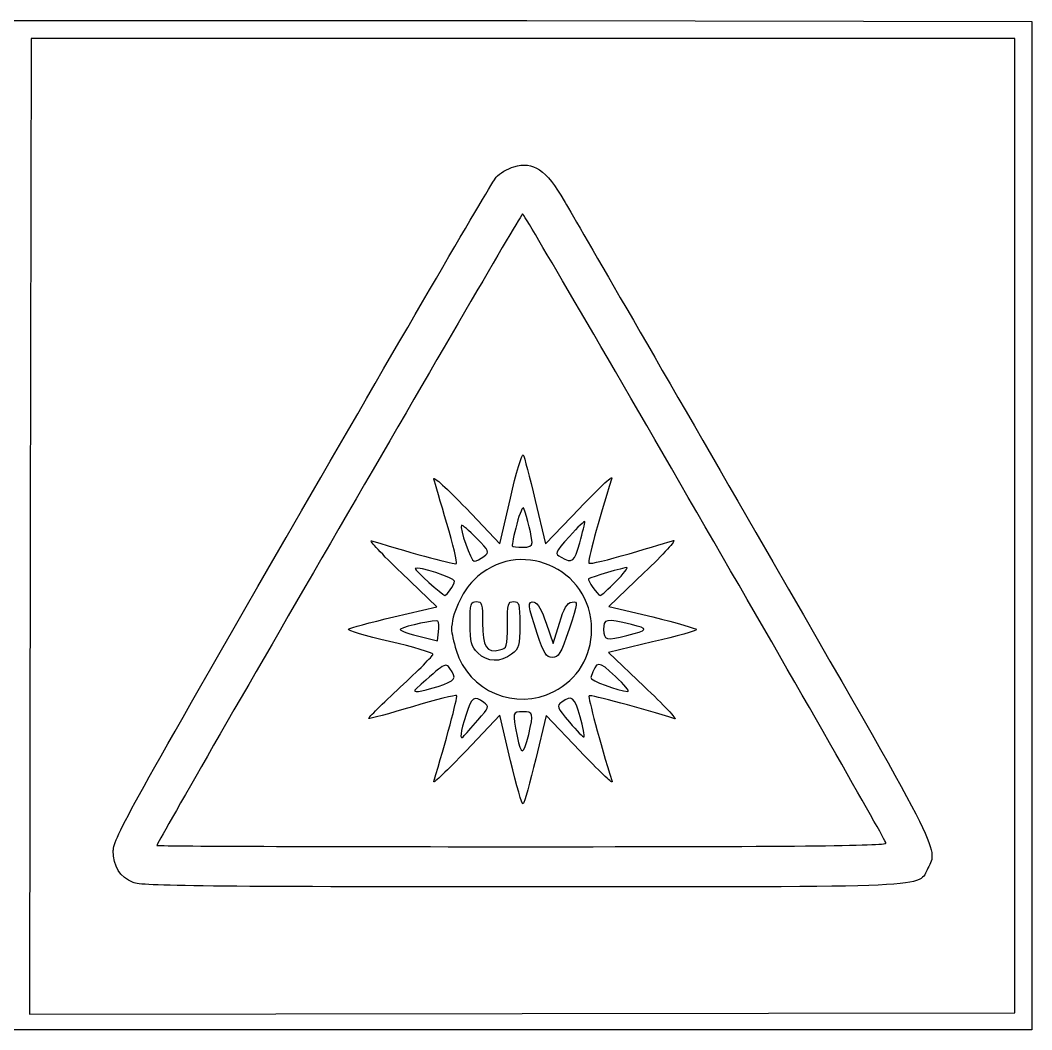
# Model space of a CAD drawing. Extents: x 11.81 to 19.34, y 118.47 to 121.92.
# Drawn here: x 15.882 to 19.344, y 118.467 to 121.923 of the extents above; entities that cross this region are included whole.
import ezdxf

# ---------------------------------------------------------------- set-up
doc = ezdxf.new("R2010")
doc.units = 0
doc.layers.add('Image', color=7, linetype='CONTINUOUS')

msp = doc.modelspace()

# ---------------------------------------------------------------- linework, layer by layer
at = {"layer": 'Image', "color": 7}
for points in [[(17.615572, 121.92126), (19.344285, 121.91846), (19.344285, 120.19253), (19.344285, 118.466599), (15.578825, 118.466599), (11.813367, 118.466599), (11.813367, 120.192529)], [(17.407585, 120.251855), (17.523458, 120.13047), (17.559438, 120.286634)], [(17.644738, 120.278124), (17.679298, 120.129899), (17.795658, 120.251569)], [(17.160018, 119.880077), (17.307261, 119.915027), (17.186572, 120.030732)], [(18.017583, 120.031633), (17.896448, 119.916226), (18.046792, 119.879716)], [(17.68229, 119.858083), (17.70561, 119.789043), (17.72702, 119.858083)], [(17.241329, 119.815474), (17.310189, 119.798414), (17.313589, 119.829274)], [(18.04629, 119.794196), (17.895442, 119.758416), (18.017079, 119.642324)], [(17.560027, 119.38755), (17.523567, 119.543173), (17.407779, 119.42179)], [(17.797096, 119.42123), (17.681826, 119.542043), (17.646056, 119.394675)]]:
    msp.add_lwpolyline(points, dxfattribs=at)
for points in [[(19.285864, 120.192645), (19.285864, 121.860281), (17.602294, 121.860281), (15.918725, 121.860281), (15.916025, 120.189956), (15.913325, 118.519633), (17.599583, 118.522333), (19.285841, 118.525033)], [(17.634096, 120.134266)], [(17.797073, 120.134097)], [(17.469016, 120.086864)], [(17.92095, 120.001477)], [(17.353832, 119.972277)], [(17.311489, 119.865624)], [(17.65103, 119.823593)], [(17.958142, 119.816224)], [(17.447818, 119.756721)], [(17.919042, 119.676467)], [(17.311928, 119.642227)], [(17.708273, 119.624442)], [(17.798229, 119.53846)], [(17.448376, 119.52647)], [(17.622097, 119.47768)], [(17.560046, 119.387561)], [(18.845055, 119.105493)], [(16.267956, 118.970458)]]:
    msp.add_lwpolyline(points, close=True, dxfattribs=at)
for points in [[(13.850113, 121.921252), (14.970324, 121.922752), (16.664781, 121.922752), (17.615572, 121.92126)], [(17.571411, 121.42102), (17.637581, 121.44084), (17.681625, 121.41112), (17.743694, 121.304879)], [(17.510521, 121.38513), (17.522321, 121.39837), (17.549721, 121.41453), (17.571411, 121.42102)], [(16.844635, 120.243246), (17.19907, 120.85804), (17.49872, 121.371887), (17.510521, 121.38513)], [(17.743694, 121.304879), (17.771974, 121.256459), (18.067198, 120.745383), (18.399748, 120.169155)], [(17.60119, 121.260145), (17.59479, 121.260145), (16.348911, 119.108981), (16.348911, 119.097923)], [(18.845055, 119.105448), (18.845055, 119.121448), (17.610426, 121.260145), (17.60119, 121.260145)], [(17.559438, 120.286634), (17.579228, 120.372524), (17.598738, 120.439095), (17.602798, 120.434572)], [(17.602798, 120.434572), (17.606898, 120.430072), (17.625728, 120.359652), (17.644738, 120.278124)], [(17.297602, 120.351997), (17.294402, 120.363677), (17.343862, 120.318617), (17.407585, 120.251855)], [(17.342132, 120.199631), (17.320872, 120.271741), (17.300842, 120.340313), (17.297602, 120.351997)], [(17.795658, 120.251569), (17.859658, 120.318489), (17.909433, 120.364958), (17.906273, 120.354835)], [(17.906273, 120.354835), (17.859633, 120.205412), (17.823133, 120.069211), (17.828333, 120.064014)], [(16.200205, 119.079858), (16.200205, 119.120768), (16.266245, 119.239983), (16.844635, 120.243246)], [(17.605596, 120.251096), (17.602096, 120.260096), (17.591546, 120.237086), (17.581256, 120.197986)], [(17.634106, 120.134256), (17.634039, 120.150786), (17.616366, 120.223266), (17.605596, 120.251096)], [(17.374932, 120.062679), (17.378132, 120.065879), (17.363372, 120.127519), (17.342132, 120.199631)], [(17.392556, 120.193587), (17.383856, 120.184887), (17.424106, 120.07054), (17.435766, 120.070854)], [(17.443116, 120.150037), (17.417476, 120.176157), (17.394726, 120.195757), (17.392556, 120.193587)], [(17.581256, 120.197986), (17.571256, 120.160016), (17.564276, 120.126546), (17.565736, 120.123626)], [(17.814283, 120.205787), (17.814017, 120.210187), (17.790333, 120.187687), (17.761623, 120.155637)], [(17.797063, 120.134097), (17.806763, 120.169067), (17.814523, 120.201327), (17.814283, 120.205787)], [(18.399748, 120.169155), (19.037879, 119.063428), (19.02473, 119.089079), (18.988919, 119.019828)], [(17.186572, 120.030732), (17.120202, 120.094372), (17.073867, 120.14399), (17.083624, 120.140999)], [(17.083624, 120.140999), (17.239184, 120.093309), (17.370314, 120.058059), (17.374932, 120.062679)], [(17.837391, 119.836265), (17.83837, 120.049656), (17.584355, 120.156294), (17.43375, 120.00569)], [(17.469006, 120.086867), (17.489016, 120.101997), (17.488126, 120.104177), (17.443116, 120.150037)], [(17.565736, 120.123626), (17.567236, 120.120726), (17.583196, 120.118326), (17.601276, 120.118326)], [(17.601276, 120.118326), (17.623446, 120.118326), (17.634136, 120.123526), (17.634096, 120.134266)], [(17.761623, 120.155637), (17.710083, 120.098097), (17.709713, 120.097187), (17.732873, 120.084317)], [(17.732873, 120.084317), (17.771853, 120.062657), (17.778673, 120.067937), (17.797073, 120.134097)], [(17.965563, 120.096404), (18.037423, 120.117834), (18.105789, 120.137994), (18.117473, 120.141204)], [(18.117473, 120.141204), (18.129153, 120.144404), (18.084203, 120.095104), (18.017583, 120.031633)], [(17.828333, 120.064014), (17.831933, 120.060414), (17.893693, 120.074984), (17.965563, 120.096404)], [(17.368281, 120.002397), (17.368613, 120.013767), (17.242669, 120.054337), (17.233987, 120.045657)], [(17.435766, 120.070854), (17.442666, 120.07104), (17.457616, 120.078254), (17.469016, 120.086864)], [(17.233987, 120.045657), (17.229787, 120.041457), (17.326597, 119.953907), (17.335582, 119.953757)], [(17.958616, 120.049277), (17.949716, 120.049277), (17.834361, 120.015607), (17.82716, 120.010917)], [(17.920956, 120.001477), (17.946756, 120.027767), (17.963706, 120.049277), (17.958616, 120.049277)], [(17.353831, 119.972267), (17.361531, 119.982487), (17.368091, 119.996047), (17.368281, 120.002397)], [(17.43375, 120.00569), (17.39287, 119.96481), (17.358, 119.887086), (17.358, 119.836838)], [(17.82716, 120.010917), (17.82166, 120.007317), (17.85883, 119.953677), (17.86685, 119.953677)], [(17.86685, 119.953677), (17.87085, 119.953677), (17.89514, 119.975187), (17.92095, 120.001477)], [(17.335582, 119.953757), (17.337782, 119.95372), (17.346072, 119.962057), (17.353832, 119.972277)], [(17.421719, 119.857598), (17.421719, 119.925348), (17.423719, 119.932428), (17.442969, 119.932428)], [(17.442969, 119.932428), (17.462149, 119.932428), (17.464219, 119.925328), (17.464219, 119.859368)], [(17.549199, 119.852958), (17.549199, 119.925338), (17.551099, 119.932418), (17.570449, 119.932418)], [(17.570449, 119.932418), (17.589779, 119.932418), (17.591699, 119.925318), (17.591699, 119.853528)], [(17.65097, 119.823601), (17.6188, 119.920191), (17.61744, 119.935182), (17.64127, 119.930563)], [(17.64127, 119.930563), (17.6524, 119.928463), (17.66761, 119.901523), (17.68229, 119.858083)], [(17.72702, 119.858083), (17.74345, 119.911083), (17.75354, 119.927903), (17.77046, 119.930453)], [(17.77046, 119.930453), (17.79183, 119.933653), (17.79153, 119.930932), (17.7602, 119.837513)], [(17.004843, 119.837827), (17.009243, 119.841827), (17.079033, 119.860857), (17.160018, 119.880077)], [(17.311519, 119.865614), (17.305819, 119.871314), (17.201413, 119.849344), (17.182909, 119.838594)], [(17.313589, 119.829274), (17.315489, 119.846244), (17.314478, 119.862594), (17.311489, 119.865624)], [(17.447799, 119.756691), (17.425049, 119.779441), (17.421719, 119.792301), (17.421719, 119.857598)], [(17.464219, 119.859368), (17.464219, 119.777448), (17.477969, 119.75562), (17.522509, 119.766798)], [(17.522509, 119.766798), (17.548039, 119.773198), (17.549199, 119.776948), (17.549199, 119.852958)], [(17.591699, 119.853528), (17.591699, 119.780948), (17.589499, 119.772878), (17.563709, 119.752621)], [(17.974072, 119.853614), (17.886002, 119.875004), (17.878472, 119.873674), (17.878472, 119.836834)], [(17.958132, 119.816234), (18.032652, 119.835774), (18.034042, 119.839044), (17.974072, 119.853614)], [(18.046792, 119.879716), (18.129482, 119.859636), (18.197136, 119.840226), (18.197136, 119.836596)], [(17.145583, 119.795827), (17.063813, 119.814917), (17.000481, 119.833807), (17.004843, 119.837827)], [(17.182909, 119.838594), (17.177109, 119.835194), (17.203449, 119.824844), (17.241329, 119.815474)], [(17.358, 119.836838), (17.358, 119.827238), (17.3652, 119.795218), (17.37399, 119.765608)], [(17.70318, 119.741243), (17.68176, 119.741243), (17.67476, 119.752303), (17.65103, 119.823593)], [(17.7602, 119.837513), (17.73187, 119.753043), (17.72489, 119.741243), (17.70318, 119.741243)], [(17.708269, 119.62444), (17.789919, 119.66646), (17.836948, 119.743602), (17.837391, 119.836265)], [(17.878472, 119.836834), (17.878472, 119.800894), (17.889142, 119.798134), (17.958142, 119.816224)], [(18.197136, 119.836596), (18.197136, 119.832996), (18.129256, 119.813886), (18.04629, 119.794196)], [(17.294254, 119.752057), (17.294254, 119.757057), (17.227354, 119.776737), (17.145583, 119.795827)], [(17.182653, 119.639499), (17.244033, 119.696419), (17.294254, 119.747069), (17.294254, 119.752057)], [(17.37399, 119.765608), (17.41546, 119.625965), (17.577915, 119.55736), (17.708273, 119.624442)], [(17.563709, 119.752621), (17.525829, 119.722821), (17.480079, 119.724421), (17.447818, 119.756721)], [(17.352699, 119.702967), (17.336649, 119.724177), (17.336509, 119.724087), (17.236378, 119.633527)], [(17.919041, 119.676527), (17.859261, 119.731667), (17.855701, 119.731507), (17.834371, 119.672527)], [(17.311919, 119.642277), (17.371519, 119.661067), (17.377589, 119.670087), (17.352699, 119.702967)], [(17.961522, 119.624997), (17.969222, 119.62464), (17.950112, 119.647807), (17.919042, 119.676467)], [(17.074614, 119.532447), (17.072614, 119.534447), (17.121274, 119.582587), (17.182653, 119.639499)], [(17.236378, 119.633527), (17.220538, 119.619207), (17.249318, 119.622537), (17.311928, 119.642227)], [(17.834371, 119.672527), (17.830971, 119.663127), (17.928931, 119.626507), (17.961522, 119.624997)], [(18.017079, 119.642324), (18.083979, 119.578464), (18.131546, 119.528516), (18.122782, 119.53131)], [(17.375483, 119.610417), (17.372383, 119.613517), (17.304253, 119.596407), (17.224032, 119.572447)], [(17.296923, 119.316339), (17.337163, 119.446326), (17.379833, 119.60606), (17.375483, 119.610417)], [(17.468416, 119.58722), (17.435536, 119.61211), (17.426516, 119.60605), (17.407726, 119.54644)], [(17.798219, 119.53846), (17.779489, 119.60522), (17.769159, 119.61345), (17.735249, 119.58866)], [(17.82875, 119.61006), (17.82435, 119.60576), (17.86582, 119.451203), (17.90745, 119.316349)], [(18.122782, 119.53131), (18.015553, 119.56549), (17.833058, 119.61437), (17.82875, 119.61006)], [(17.224032, 119.572447), (17.143812, 119.548487), (17.076573, 119.530487), (17.074614, 119.532447)], [(17.448336, 119.52648), (17.486916, 119.57011), (17.487736, 119.5726), (17.468416, 119.58722)], [(17.735249, 119.58866), (17.716479, 119.57494), (17.717859, 119.5713), (17.761489, 119.51956)], [(17.407726, 119.54644), (17.387996, 119.48383), (17.384656, 119.45506), (17.399026, 119.47089)], [(17.602287, 119.55533), (17.566187, 119.55533), (17.565977, 119.554458), (17.582627, 119.47158)], [(17.622097, 119.47772), (17.639557, 119.54989), (17.638177, 119.55533), (17.602287, 119.55533)], [(17.811959, 119.46936), (17.814359, 119.47176), (17.808259, 119.50288), (17.798229, 119.53846)], [(17.399026, 119.47089), (17.404026, 119.47639), (17.426256, 119.50145), (17.448376, 119.52647)], [(17.761489, 119.51956), (17.786819, 119.48952), (17.809529, 119.46693), (17.811959, 119.46936)], [(17.582627, 119.47158), (17.596277, 119.40361), (17.604457, 119.40489), (17.622097, 119.47768)], [(17.407779, 119.42179), (17.344089, 119.35503), (17.29421, 119.307576), (17.296923, 119.316339)], [(17.90745, 119.316349), (17.91015, 119.307649), (17.8605, 119.354789), (17.797096, 119.42123)], [(17.603396, 119.239623), (17.599596, 119.235323), (17.580096, 119.301963), (17.560046, 119.387561)], [(17.646056, 119.394675), (17.626386, 119.313625), (17.607186, 119.243849), (17.603396, 119.239623)], [(16.348911, 119.097923), (16.348911, 119.095323), (16.910544, 119.093323), (17.596984, 119.093323)], [(17.596984, 119.093323), (18.527711, 119.093323), (18.845055, 119.096423), (18.845055, 119.105493)], [(16.267955, 118.970458), (16.222285, 118.990338), (16.200205, 119.025988), (16.200205, 119.079858)], [(18.988919, 119.019828), (18.953559, 118.951458), (19.033479, 118.955148), (17.60069, 118.955608)], [(17.60069, 118.955608), (16.52965, 118.95595), (16.295283, 118.958508), (16.267956, 118.970458)]]:
    msp.add_open_spline(points, degree=3, dxfattribs=at)

doc.saveas('drawing.dxf')
